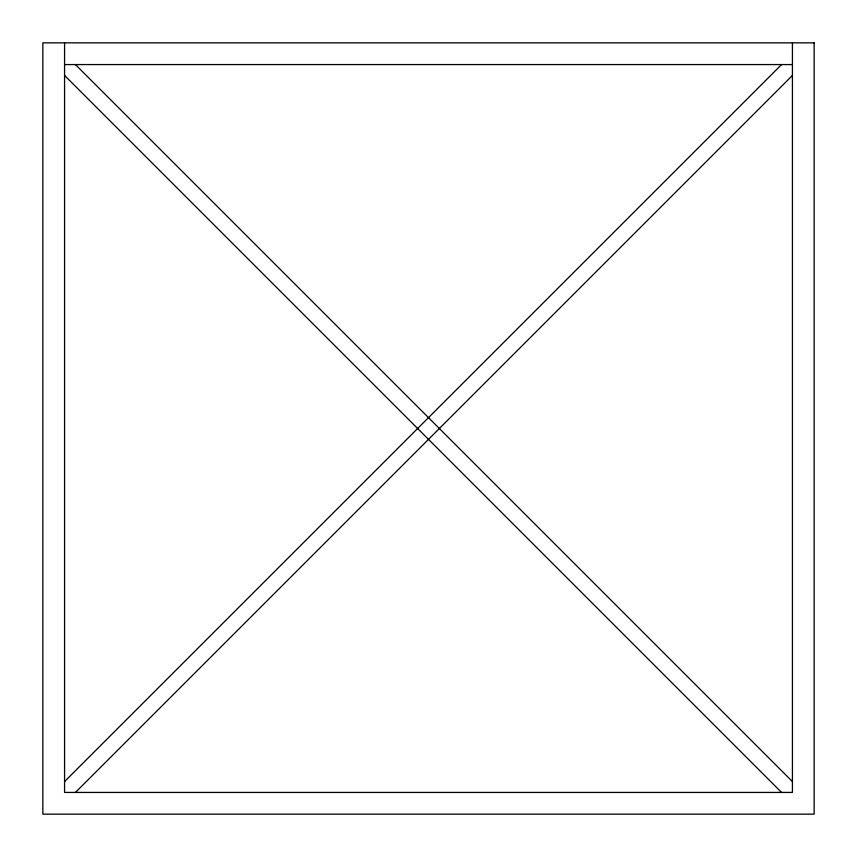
<?xml version="1.0" encoding="UTF-8"?>
<svg xmlns="http://www.w3.org/2000/svg" width="857" height="857" viewBox="0 0 857 857"><rect width="100%" height="100%" fill="white"/><g stroke="black" fill="none" stroke-linecap="round" stroke-linejoin="round"><path stroke-width="1.29" d="M64.575 781.563L781.563 64.575M75.437 792.425L792.425 75.437M64.575 64.575L792.425 64.575M75.437 64.575L792.425 781.563M64.575 75.437L781.563 792.425M792.425 42.85L792.425 792.425L64.575 792.425L64.575 42.85M814.15 42.85L42.85 42.85L42.85 814.15L814.15 814.15L814.15 42.85"/></g></svg>
